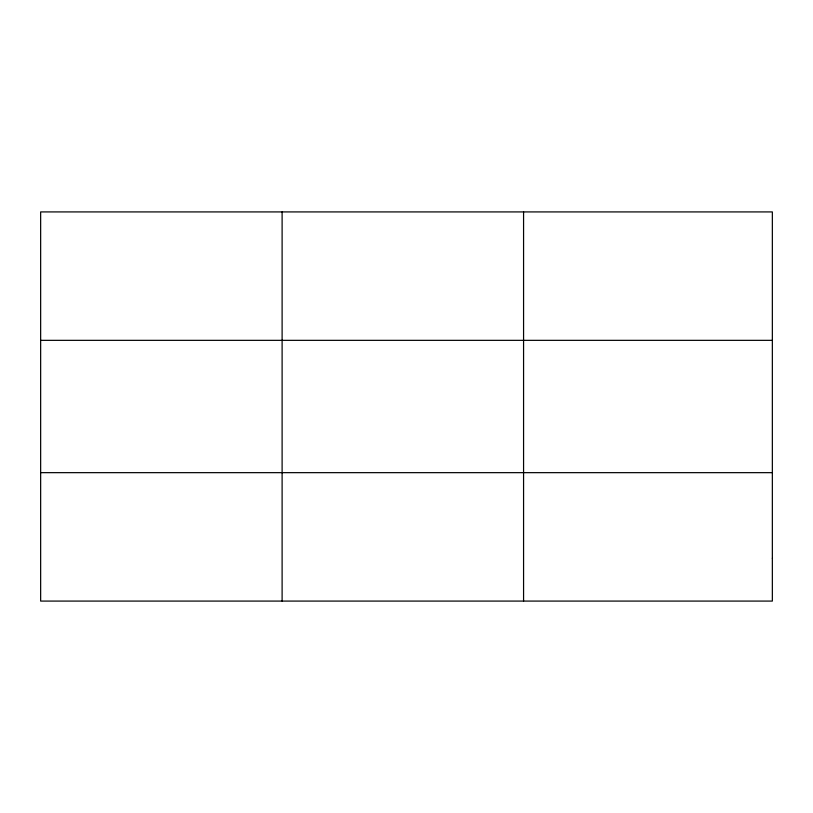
<?xml version="1.0" encoding="UTF-8"?>
<svg xmlns="http://www.w3.org/2000/svg" width="813" height="813" viewBox="0 0 813 813"><rect width="100%" height="100%" fill="white"/><g stroke="black" fill="none" stroke-linecap="round" stroke-linejoin="round"><path stroke-width="1.22" d="M282.111 211.919L282.111 601.081M523.572 211.919L523.572 601.081M40.65 340.342L772.35 340.342M40.65 472.658L772.35 472.658M772.35 558.267L772.35 601.081L40.65 601.081L40.65 211.919L772.35 211.919L772.35 558.267"/></g></svg>
